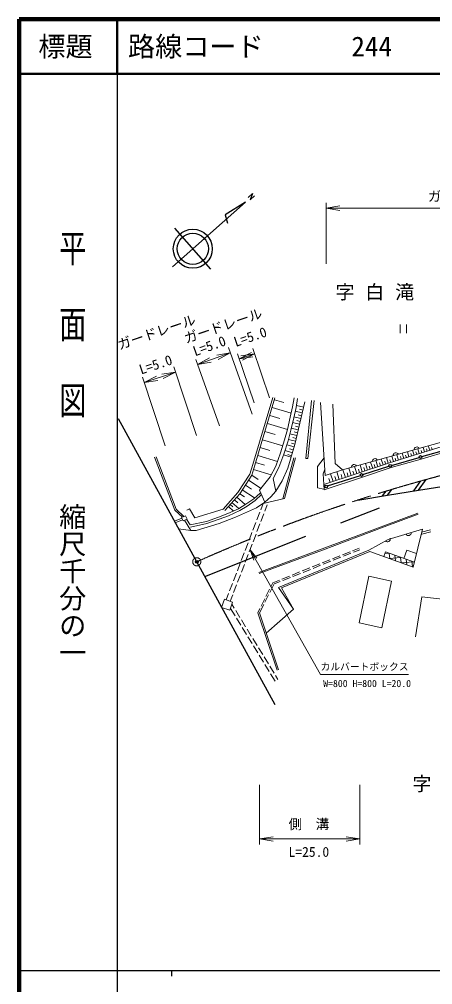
# Model space of a CAD drawing. Units: millimetres, scale not verified. Extents: x 40000 to 680000, y 20000 to 380000.
# Drawn here: x 40000 to 116120, y 202409 to 380000 of the extents above; entities that cross this region are included whole.
import ezdxf
from ezdxf.enums import TextEntityAlignment as Align

# ---------------------------------------------------------------- set-up
doc = ezdxf.new("R2010")
doc.units = ezdxf.units.MM
doc.header["$LTSCALE"] = 1000
doc.header["$PDMODE"] = 32
doc.header["$PDSIZE"] = 500
doc.linetypes.add('CHAIN', pattern=[18.5, 12, -1.5, 3.5, -1.5])
for name, color, linetype, lineweight in [('M-BMK', 2, 'CHAIN', 13), ('M-BMK-HTXT', 7, 'Continuous', 13), ('M-BMK-OTRS', 5, 'Continuous', 25), ('M-STR-HTXT', 7, 'Continuous', 13), ('M-STR-STRC', 7, 'Continuous', 25), ('M-TTL', 2, 'Continuous', 140), ('M-TTL-BAND', 7, 'Continuous', 25), ('M-TTL-LINE', 7, 'Continuous', 50), ('M-WORK', 1, 'Continuous', 13), ('方位マーク', 3, 'Continuous', 25)]:
    doc.layers.add(name, color=color, linetype=linetype, lineweight=lineweight)
doc.layers.add('M-OTRS', color=6, linetype='Continuous')
doc.layers.add('M-TTL-TXT', color=7, linetype='Continuous')
doc.styles.add('@ＭＳ ゴシック', font='')
doc.styles.add('ＭＳ ゴシック', font='')
doc.styles.get('@ＭＳ ゴシック').set_extended_font_data('@MS Gothic')
doc.styles.get('ＭＳ ゴシック').set_extended_font_data('MS Gothic')

# ---------------------------------------------------------------- blocks, each defined once
blk = doc.blocks.new('open_arrow')
at = {"color": 0, "linetype": 'Continuous', "lineweight": -2}
blk.add_lwpolyline([(7.5, 1.25), (0, 0), (7.5, -1.25)], dxfattribs=at)

msp = doc.modelspace()

# ---------------------------------------------------------------- hatches: boundary and pattern name
at = {"layer": 'M-WORK'}
h = msp.add_hatch(dxfattribs=at)
h.set_pattern_fill('USER', color=256, style=0, pattern_type=2)
h.set_pattern_definition([(5.367, (109214, 280920), (-93.54, 995.62), []), (95.367, (109214, 280920), (-995.62, -93.54), [])])
h.paths.add_polyline_path([(107122, 281171), (112538, 279239), (112758, 280134), (110814, 280825), (107425, 282030)])

# ---------------------------------------------------------------- linework, layer by layer
at = {"layer": 'M-BMK'}
msp.add_circle((72676, 280210), 750, dxfattribs=at)
msp.add_arc((194683, 6140), 300000, 97.815, 113.99709, dxfattribs=at)
at = {"layer": 'M-BMK-OTRS'}
for p, q in [((72676, 280210), (58260, 306519)), ((87093, 253901), (72676, 280210))]:
    msp.add_line(p, q, dxfattribs=at)
at = {"layer": 'M-OTRS'}
msp.add_point((72676, 280210), dxfattribs=at)
at = {"layer": 'M-STR-HTXT'}
for p, q in [((96502, 335047), (96502, 346258)), ((96502, 345258), (148476, 345258)), ((72818, 316504), (78834, 318668)), ((82898, 307367), (78495, 319609)), ((83268, 309425), (80194, 318475)), ((80515, 317529), (83312, 318478)), ((86065, 310375), (82991, 319425)), ((76882, 305203), (72479, 317445)), ((62995, 313197), (68747, 315097)), ((72608, 303409), (68434, 316046)), ((66855, 301509), (62682, 314147)), ((84230, 239192), (84230, 228218)), ((102679, 239192), (102679, 228218)), ((84230, 229218), (102679, 229218))]:
    msp.add_line(p, q, dxfattribs=at)
msp.add_lwpolyline([(82484, 282428), (95467, 259496), (111667, 259496)], dxfattribs=at)
at = {"layer": 'M-STR-STRC'}
for p, q in [((114129, 299552), (118965, 300932)), ((108547, 297942), (113649, 299414)), ((103275, 296246), (108069, 297796)), ((96740, 294150), (102799, 296092)), ((112616, 293230), (113946, 295072)), ((113493, 293366), (114919, 295342)), ((106884, 292328), (107572, 293215)), ((107770, 292475), (108580, 293519)), ((99233, 287386), (106316, 290130)), ((74177, 277472), (92736, 284923))]:
    msp.add_line(p, q, dxfattribs=at)
msp.add_lwpolyline([(102319, 291568), (107770, 292475), (113493, 293366), (118575, 294195), (131506, 297823), (139731, 300168), (147926, 302474)], dxfattribs=at)
for centre in [(113889, 299483), (108307, 297873), (103037, 296169), (96502, 294073)]:
    msp.add_circle(centre, 250, dxfattribs=at)
at = {"layer": 'M-TTL'}
for p, q in [((40000, 380000), (40000, 20000)), ((680000, 380000), (40000, 380000))]:
    msp.add_line(p, q, dxfattribs=at)
at = {"layer": 'M-TTL-BAND'}
for p, q in [((58000, 370000), (58000, 20000)), ((40000, 205000), (579000, 205000)), ((68000, 205000), (68000, 204000))]:
    msp.add_line(p, q, dxfattribs=at)
at = {"layer": 'M-TTL-LINE'}
for p, q in [((58000, 380000), (58000, 370000)), ((40000, 370000), (680000, 370000))]:
    msp.add_line(p, q, dxfattribs=at)
at = {"layer": 'M-WORK'}
for p, q in [((110111, 323873), (110111, 322273)), ((111311, 322273), (111311, 323873)), ((82988, 298091), (86694, 310452)), ((83372, 297978), (87077, 310337)), ((86978, 310007), (88724, 309483)), ((90326, 308724), (90608, 310342)), ((90739, 301792), (92592, 309625)), ((90964, 308598), (91248, 310231)), ((96345, 296078), (95465, 309506)), ((98148, 298292), (97702, 309210)), ((86559, 308609), (90052, 307562)), ((89904, 306824), (90326, 308724)), ((90537, 306679), (90964, 308598)), ((92109, 307585), (90802, 307895)), ((92362, 308652), (91028, 308968)), ((92236, 308119), (91569, 308277)), ((85674, 305657), (89365, 304550)), ((86116, 307133), (87962, 306580)), ((89364, 304549), (89904, 306824)), ((89995, 304392), (90537, 306679)), ((91616, 305499), (90321, 305805)), ((91862, 306540), (90561, 306847)), ((91739, 306019), (91088, 306173)), ((91986, 307062), (91332, 307217)), ((85224, 304157), (87098, 303595)), ((88860, 302626), (89364, 304549)), ((89485, 302447), (89995, 304392)), ((91127, 303431), (89824, 303739)), ((91371, 304462), (90082, 304767)), ((91249, 303947), (90604, 304099)), ((91493, 304980), (90846, 305134)), ((84774, 302658), (88523, 301534)), ((88121, 300234), (88860, 302626)), ((88737, 300023), (89485, 302447)), ((90880, 302389), (89552, 302703)), ((90755, 301858), (90091, 302015)), ((91004, 302910), (90352, 303064)), ((84339, 301207), (86153, 300663)), ((87207, 297806), (88121, 300234)), ((90289, 300260), (88933, 300659)), ((90604, 301333), (89263, 301728)), ((89449, 297406), (90739, 301792)), ((90446, 300797), (89776, 300994)), ((108185, 298412), (117848, 301438)), ((110792, 299228), (110494, 300180)), ((111747, 299527), (111458, 300450)), ((112701, 299826), (112421, 300719)), ((113178, 299975), (113043, 300407)), ((113655, 300125), (113385, 300989)), ((113975, 299101), (119323, 300672)), ((114132, 300274), (114002, 300691)), ((114610, 300423), (114348, 301258)), ((115087, 300573), (114961, 300976)), ((115564, 300722), (115312, 301528)), ((116041, 300872), (115920, 301260)), ((68650, 289685), (64900, 299434)), ((68905, 289857), (65180, 299542)), ((83516, 298461), (85135, 297976)), ((83904, 299756), (87532, 298669)), ((87801, 297540), (88737, 300023)), ((88522, 291801), (90527, 299329)), ((90045, 299431), (88674, 299858)), ((90129, 299718), (89451, 299918)), ((96131, 299335), (94914, 297720)), ((96065, 294418), (108185, 298412)), ((105081, 297389), (104696, 298558)), ((106031, 297702), (105660, 298828)), ((106506, 297859), (106328, 298400)), ((106981, 298015), (106624, 299098)), ((107456, 298172), (107284, 298691)), ((107931, 298328), (107588, 299367)), ((108407, 298481), (108248, 298987)), ((108464, 297529), (113975, 299101)), ((108884, 298631), (108567, 299641)), ((109361, 298780), (109207, 299271)), ((109838, 298929), (109531, 299911)), ((110315, 299079), (110166, 299555)), ((111269, 299378), (111125, 299839)), ((112224, 299676), (112084, 300123)), ((82472, 296309), (82988, 298091)), ((82839, 296140), (83372, 297978)), ((83136, 297164), (86382, 296225)), ((86177, 295832), (87207, 297806)), ((86753, 295531), (87801, 297540)), ((88417, 295107), (89449, 297406)), ((94914, 297720), (94914, 293826)), ((96269, 297229), (95946, 296406)), ((99508, 297107), (96345, 296078)), ((99508, 297107), (98148, 298292)), ((98914, 295357), (98451, 296763)), ((100034, 295726), (99573, 297125)), ((100574, 295904), (100351, 296579)), ((101114, 296082), (100669, 297432)), ((101635, 296253), (101420, 296905)), ((102156, 296425), (101727, 297728)), ((102659, 296591), (102452, 297219)), ((103162, 296756), (102747, 298013)), ((103186, 295747), (108464, 297529)), ((103647, 296916), (103447, 297523)), ((104132, 297076), (103732, 298289)), ((104606, 297233), (104414, 297817)), ((105556, 297546), (105371, 298109)), ((80267, 292955), (82472, 296309)), ((80585, 292711), (82839, 296140)), ((82225, 295205), (84507, 293705)), ((82825, 296118), (83966, 295368)), ((84238, 293361), (86177, 295832)), ((87233, 293207), (86753, 295531)), ((87233, 293207), (88417, 295107)), ((95946, 296406), (96125, 293425)), ((96125, 293425), (103186, 295747)), ((97225, 294800), (96992, 295506)), ((97789, 294986), (97324, 296397)), ((98352, 295171), (98120, 295875)), ((99474, 295541), (99244, 296241)), ((81051, 293419), (83284, 291951)), ((81638, 294312), (82754, 293578)), ((85231, 291172), (84238, 293361)), ((86341, 292152), (87233, 293207)), ((94914, 293826), (96087, 293592)), ((77529, 289882), (80267, 292955)), ((77827, 289616), (80585, 292711)), ((79609, 291615), (80239, 291053)), ((80058, 292119), (81588, 290756)), ((80601, 292734), (81457, 292171)), ((81720, 290795), (83189, 291811)), ((81939, 290461), (83438, 291497)), ((83189, 291811), (84346, 292859)), ((83438, 291497), (84615, 292563)), ((85231, 291172), (86341, 292152)), ((70022, 288410), (68650, 289685)), ((70313, 288549), (68905, 289857)), ((70821, 289710), (71368, 289961)), ((71368, 289961), (72338, 288303)), ((72338, 288303), (77529, 289882)), ((78389, 289060), (80390, 289966)), ((78493, 290363), (79427, 289530)), ((78544, 288690), (80580, 289613)), ((78826, 290737), (79293, 290320)), ((79159, 291110), (80420, 289986)), ((79813, 288405), (83706, 290140)), ((80390, 289966), (81720, 290795)), ((80580, 289613), (81939, 290461)), ((83706, 290140), (85231, 291172)), ((84446, 289773), (84895, 290945)), ((85199, 289503), (85642, 290659)), ((69934, 288244), (68574, 287697)), ((70077, 287947), (68716, 287400)), ((70595, 288685), (69886, 288344)), ((69886, 288344), (70182, 287730)), ((70182, 287730), (70891, 288070)), ((70448, 287857), (71579, 285969)), ((70891, 288070), (70595, 288685)), ((71447, 286996), (70787, 288020)), ((74449, 287637), (76685, 288403)), ((74556, 287250), (76821, 288027)), ((76685, 288403), (78389, 289060)), ((76811, 287255), (79813, 288405)), ((76821, 288027), (78544, 288690)), ((83729, 287906), (84266, 289307)), ((84482, 287635), (85019, 289036)), ((107133, 286816), (113361, 289173)), ((69340, 286298), (71579, 285969)), ((71447, 286996), (74449, 287637)), ((71530, 286604), (74556, 287250)), ((71579, 285969), (72542, 285942)), ((72542, 285942), (76811, 287255)), ((83013, 286039), (83550, 287439)), ((83766, 285768), (84303, 287169)), ((95770, 282559), (107133, 286816)), ((114250, 286205), (112538, 279239)), ((115716, 286086), (114028, 285653)), ((82296, 284172), (82834, 285572)), ((83049, 283901), (83587, 285301)), ((115803, 285747), (114115, 285314)), ((81580, 282304), (82117, 283705)), ((82333, 282034), (82870, 283434)), ((84125, 278255), (95770, 282559)), ((101361, 282227), (102568, 282709)), ((101525, 281970), (102679, 282431)), ((80863, 280437), (81401, 281837)), ((81616, 280166), (82154, 281567)), ((87712, 275486), (104352, 282359)), ((104517, 282101), (88251, 275393)), ((97646, 280743), (99039, 281300)), ((97810, 280486), (99203, 281042)), ((99503, 281485), (100896, 282042)), ((99668, 281228), (101061, 281784)), ((112538, 279239), (104517, 282101)), ((107425, 282030), (107122, 281171)), ((112758, 280134), (107425, 282030)), ((110814, 280825), (111342, 282359)), ((111342, 282359), (113156, 281753)), ((80147, 278570), (80684, 279970)), ((80900, 278299), (81437, 279700)), ((92075, 278517), (93467, 279073)), ((93932, 279259), (95325, 279815)), ((94096, 279001), (95489, 279558)), ((95789, 280001), (97182, 280557)), ((95953, 279743), (97346, 280300)), ((79431, 276702), (79968, 278103)), ((80184, 276432), (80721, 277832)), ((88360, 277033), (89753, 277589)), ((88524, 276775), (89917, 277332)), ((90217, 277775), (91610, 278331)), ((90381, 277517), (91774, 278074)), ((92239, 278259), (93632, 278816)), ((104364, 277531), (102558, 268970)), ((108557, 276646), (104364, 277531)), ((78714, 274835), (79251, 276236)), ((79467, 274564), (80004, 275965)), ((86129, 274584), (86906, 276129)), ((86308, 275608), (86689, 276365)), ((86689, 276365), (87896, 276847)), ((86906, 276129), (88060, 276590)), ((90479, 271476), (87712, 275486)), ((88251, 275393), (90479, 271476)), ((106751, 268086), (108557, 276646)), ((78085, 273197), (78535, 274368)), ((78845, 272942), (79288, 274098)), ((85231, 272798), (85905, 274138)), ((85410, 273821), (86083, 275161)), ((112949, 266373), (114145, 273762)), ((114145, 273762), (120431, 273011)), ((77257, 271816), (77757, 273307)), ((78767, 271309), (77257, 271816)), ((77757, 273307), (79267, 272800)), ((79267, 272800), (78767, 271309)), ((79127, 272383), (79581, 271644)), ((84230, 270807), (85006, 272351)), ((84511, 272034), (85185, 273374)), ((78878, 271642), (79725, 270264)), ((79843, 271218), (80628, 269940)), ((83906, 270830), (84287, 271587)), ((87463, 260244), (83906, 270830)), ((87747, 260340), (84230, 270807)), ((90479, 271476), (85486, 267067)), ((79987, 269838), (80772, 268561)), ((80890, 269514), (81676, 268236)), ((102558, 268970), (106751, 268086)), ((81034, 268135), (81819, 266857)), ((81938, 267810), (82723, 266532)), ((82081, 266431), (82867, 265153)), ((82985, 266106), (83770, 264829)), ((83129, 264727), (83914, 263449)), ((84032, 264403), (84818, 263125)), ((84176, 263023), (84962, 261745)), ((85080, 262699), (85865, 261421)), ((85223, 261319), (86009, 260041)), ((86127, 260995), (86912, 259717)), ((86271, 259615), (87117, 258238)), ((87174, 259291), (87628, 258553))]:
    msp.add_line(p, q, dxfattribs=at)
for points in [[(93830, 309895), (92736, 299200), (93142, 299184), (94299, 309848)], [(144195, 308696), (131769, 306131), (99508, 297107)], [(84895, 290945), (88815, 291870), (90832, 299305)], [(84194, 278067), (95840, 282371), (107204, 286629), (113431, 288986)], [(104352, 282359), (107894, 284305), (114250, 286205)]]:
    msp.add_lwpolyline(points, dxfattribs=at)
for centre, start, end in [((109349, 299743), 28.30756, 182.9468), ((113201, 300821), 28.30756, 182.9468), ((105497, 298666), 28.30756, 182.9468), ((101645, 297588), 28.30756, 182.9468), ((107804, 284384), 221.47661, 16.11584), ((111655, 285547), 209.32142, 3.96065)]:
    msp.add_arc(centre, 512, start, end, dxfattribs=at)
at = {"layer": '方位マーク'}
for p, q in [((81631, 346357), (68187, 334454)), ((81631, 346357), (77928, 344038)), ((82123, 347211), (82953, 347946)), ((82953, 347946), (82502, 346779)), ((82502, 346779), (83331, 347521)), ((77928, 344038), (78343, 342487)), ((75284, 334023), (68619, 341551))]:
    msp.add_line(p, q, dxfattribs=at)
for radius in [3591, 2873]:
    msp.add_circle((71952, 337787), radius, dxfattribs=at)

# ---------------------------------------------------------------- block references
at = {"layer": 'M-STR-HTXT', "xscale": 333, "yscale": 333}
for p in [(96502, 345258), (84230, 229218)]:
    msp.add_blockref('open_arrow', p, dxfattribs=at)
at = {"layer": 'M-STR-HTXT'}
for p, xscale, yscale, rotation in [((78834, 318668), 333, 333, 199.8), ((80515, 317529), 333, 333, 18.8), ((83312, 318478), 333, 333, 198.8), ((72818, 316504), 333, 333, 19.8), ((62995, 313197), 333, 333, 18.3), ((68747, 315097), 333, 333, 198.3), ((82484, 282428), 267, 267, 299.5), ((102679, 229218), 333, 333, 180)]:
    msp.add_blockref('open_arrow', p, dxfattribs=dict(at, xscale=xscale, yscale=yscale, rotation=rotation))

# ---------------------------------------------------------------- texts
at = {"layer": 'M-BMK-HTXT', "char_height": 2566, "attachment_point": 5, "style": 'ＭＳ ゴシック'}
for insert in [(106460, 329683), (120615, 239225)]:
    msp.add_mtext('\\T1.57;字白滝', dxfattribs=dict(at, insert=insert))
at = {"layer": 'M-STR-HTXT', "style": 'ＭＳ ゴシック'}
for s, height, p in [('ガードレール', 1833, (122725, 347432)), ('カルバートボックス', 1320, (103567, 260896)), ('W=800 H=800 L=20.0', 1320, (104043, 257821)), ('側\u3000溝', 1833, (93317, 231949))]:
    msp.add_text(s, height=height, dxfattribs=at).set_placement(p, align=Align.MIDDLE_CENTER)
for p in [(65272, 322473), (77515, 323634)]:
    msp.add_text('ガードレール', height=1833, rotation=18.759, dxfattribs=at).set_placement(p, align=Align.MIDDLE_CENTER)
for rotation, p in [(18.759, (82991, 320204)), (19.781, (75487, 318527)), (18.277, (65558, 315097))]:
    msp.add_text('L=5.0', height=1833, rotation=rotation, dxfattribs=at).set_placement(p, align=Align.BOTTOM_CENTER)
msp.add_text('L=25.0', height=1833, dxfattribs=at).set_placement((93317, 225379), align=Align.BOTTOM_CENTER)
at = {"layer": 'M-TTL-BAND', "style": '@ＭＳ ゴシック', "width": 1.4}
msp.add_text('平  面  図', height=3666, rotation=270, dxfattribs=at).set_placement((49777, 306475), align=Align.MIDDLE_RIGHT)
at = {"layer": 'M-TTL-BAND', "style": '@ＭＳ ゴシック'}
msp.add_text('縮尺千分の一', height=3666, rotation=270, dxfattribs=at).set_placement((49777, 261030), align=Align.MIDDLE_RIGHT)
at = {"layer": 'M-TTL-TXT', "style": 'ＭＳ ゴシック'}
msp.add_text('標題', height=3666, dxfattribs=at).set_placement((48500, 375000), align=Align.MIDDLE_CENTER)
for s, p in [('路線コード', (60000, 375000)), ('244', (101142, 375000))]:
    msp.add_text(s, height=3666, dxfattribs=at).set_placement(p, align=Align.MIDDLE_LEFT)

doc.saveas('drawing.dxf')
